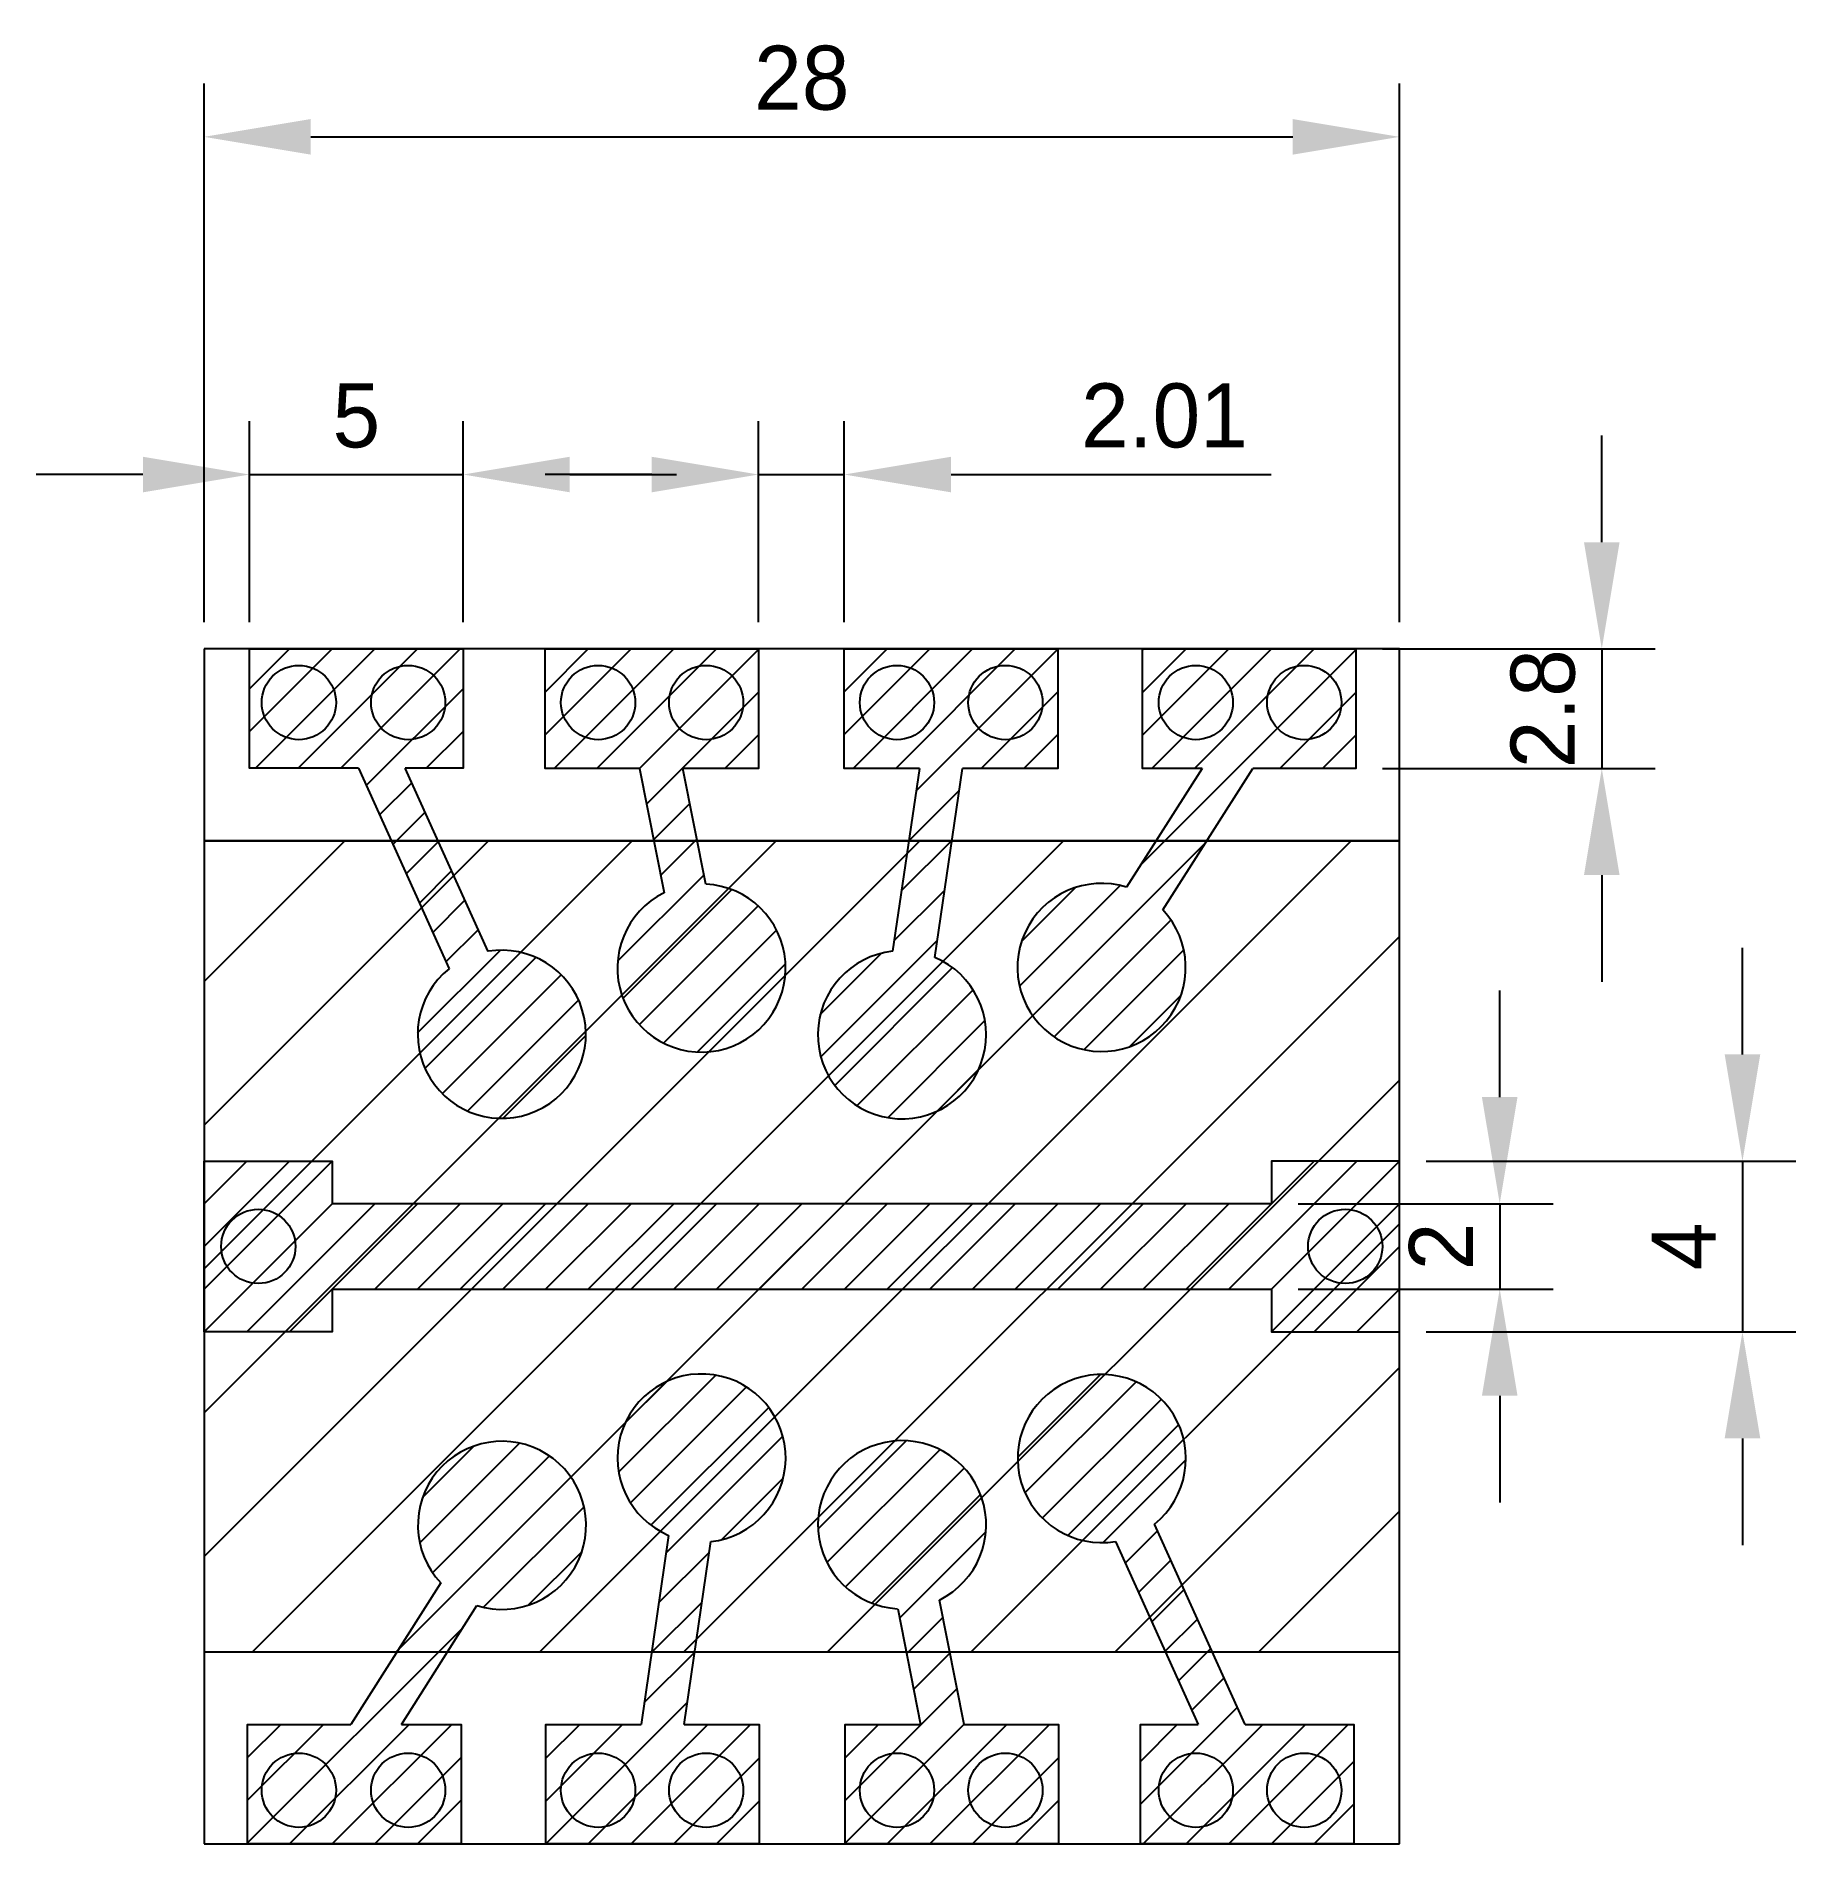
# Model space of a CAD drawing. Extents: x -3.9 to 37.3, y 0 to 42.4.
import ezdxf

# ---------------------------------------------------------------- set-up
doc = ezdxf.new("R2010")
doc.units = 0
doc.layers.get('0').update_dxf_attribs({"linetype": 'CONTINUOUS'})
for name, color, linetype in [('active_layer', 1, 'CONTINUOUS'), ('pin_contacts', 6, 'CONTINUOUS'), ('upd_evap', 4, 'CONTINUOUS')]:
    doc.layers.add(name, color=color, linetype=linetype)
doc.layers.add('AM_5', color=3, linetype='CONTINUOUS', lineweight=25)
doc.dimstyles.new('ISO-25$0', dxfattribs={"dimtxt": 2.5, "dimasz": 2.5, "dimexe": 1.25, "dimexo": 0.625, "dimtad": 1, "dimdsep": 46, "dimtxsty": 'STANDARD', "dimcen": 2.5, "dimadec": 0, "dimazin": 0, "dimtfac": 1, "dimtmove": 0, "dimatfit": 3, "dimfxl": 1, "dimarcsym": 0})

# ---------------------------------------------------------------- blocks, each defined once
blk = doc.blocks.new('*D10')
at = {"layer": 'AM_5', "color": 0, "lineweight": -2, "transparency": 16777216}
for p, q in [((0, 28.625), (0, 41.25)), ((28, 28.625), (28, 41.25))]:
    blk.add_line(p, q, dxfattribs=at)
at = {"layer": 'AM_5', "lineweight": -2, "transparency": 16777216}
blk.add_line((2.5, 40), (25.5, 40), dxfattribs=at)
at = {"layer": 'AM_5', "transparency": 16777216}
for points in [[(2.5, 40.417), (2.5, 39.583), (0, 40)], [(25.5, 40.417), (25.5, 39.583), (28, 40)]]:
    blk.add_solid(points, dxfattribs=at)
at = {"layer": 'AM_5', "transparency": 16777216, "insert": (14, 41.375), "char_height": 1.5, "attachment_point": 5}
blk.add_mtext('28', dxfattribs=at)
blk = doc.blocks.new('*D11')
at = {"layer": 'AM_5', "color": 0, "lineweight": -2, "transparency": 16777216}
for p, q in [((1.067, 28.625), (1.067, 33.337)), ((6.067, 28.625), (6.067, 33.337))]:
    blk.add_line(p, q, dxfattribs=at)
at = {"layer": 'AM_5', "lineweight": -2, "transparency": 16777216}
for p, q in [((-1.433, 32.087), (-3.933, 32.087)), ((1.067, 32.087), (6.067, 32.087)), ((8.567, 32.087), (11.067, 32.087))]:
    blk.add_line(p, q, dxfattribs=at)
at = {"layer": 'AM_5', "transparency": 16777216}
for points in [[(-1.433, 32.503), (-1.433, 31.67), (1.067, 32.087)], [(8.567, 32.503), (8.567, 31.67), (6.067, 32.087)]]:
    blk.add_solid(points, dxfattribs=at)
at = {"layer": 'AM_5', "transparency": 16777216, "insert": (3.567, 33.462), "char_height": 1.5, "attachment_point": 5}
blk.add_mtext('5', dxfattribs=at)
blk = doc.blocks.new('*D12')
at = {"layer": 'AM_5', "color": 0, "lineweight": -2, "transparency": 16777216}
for p, q in [((12.987, 28.625), (12.987, 33.337)), ((14.996, 28.625), (14.996, 33.337))]:
    blk.add_line(p, q, dxfattribs=at)
at = {"layer": 'AM_5', "lineweight": -2, "transparency": 16777216}
for p, q in [((10.487, 32.087), (7.987, 32.087)), ((12.987, 32.087), (14.996, 32.087)), ((17.496, 32.087), (24.996, 32.087))]:
    blk.add_line(p, q, dxfattribs=at)
at = {"layer": 'AM_5', "transparency": 16777216}
for points in [[(10.487, 32.503), (10.487, 31.67), (12.987, 32.087)], [(17.496, 32.503), (17.496, 31.67), (14.996, 32.087)]]:
    blk.add_solid(points, dxfattribs=at)
at = {"layer": 'AM_5', "transparency": 16777216, "insert": (22.496, 33.462), "char_height": 1.5, "attachment_point": 5}
blk.add_mtext('2.01', dxfattribs=at)
blk = doc.blocks.new('*D13')
at = {"layer": 'AM_5', "lineweight": -2, "transparency": 16777216}
for p, q in [((36.034, 18.5), (36.034, 21)), ((36.034, 16), (36.034, 12)), ((36.034, 9.5), (36.034, 7))]:
    blk.add_line(p, q, dxfattribs=at)
at = {"layer": 'AM_5', "color": 0, "lineweight": -2, "transparency": 16777216}
for p, q in [((28.625, 16), (37.284, 16)), ((28.625, 12), (37.284, 12))]:
    blk.add_line(p, q, dxfattribs=at)
at = {"layer": 'AM_5', "transparency": 16777216}
for points in [[(35.617, 18.5), (36.451, 18.5), (36.034, 16)], [(35.617, 9.5), (36.451, 9.5), (36.034, 12)]]:
    blk.add_solid(points, dxfattribs=at)
at = {"layer": 'AM_5', "transparency": 16777216, "insert": (34.659, 14), "char_height": 1.5, "attachment_point": 5, "rotation": 90}
blk.add_mtext('4', dxfattribs=at)
blk = doc.blocks.new('*D14')
at = {"layer": 'AM_5', "lineweight": -2, "transparency": 16777216}
for p, q in [((30.348, 17.5), (30.348, 20)), ((30.348, 15), (30.348, 13)), ((30.348, 10.5), (30.348, 8))]:
    blk.add_line(p, q, dxfattribs=at)
at = {"layer": 'AM_5', "color": 0, "lineweight": -2, "transparency": 16777216}
for p, q in [((25.625, 15), (31.598, 15)), ((25.625, 13), (31.598, 13))]:
    blk.add_line(p, q, dxfattribs=at)
at = {"layer": 'AM_5', "transparency": 16777216}
for points in [[(29.931, 17.5), (30.765, 17.5), (30.348, 15)], [(29.931, 10.5), (30.765, 10.5), (30.348, 13)]]:
    blk.add_solid(points, dxfattribs=at)
at = {"layer": 'AM_5', "transparency": 16777216, "insert": (28.973, 14), "char_height": 1.5, "attachment_point": 5, "rotation": 90}
blk.add_mtext('2', dxfattribs=at)
blk = doc.blocks.new('*D15')
at = {"layer": 'AM_5', "lineweight": -2, "transparency": 16777216}
for p, q in [((32.739, 30.5), (32.739, 33)), ((32.739, 28), (32.739, 25.2)), ((32.739, 22.7), (32.739, 20.2))]:
    blk.add_line(p, q, dxfattribs=at)
at = {"layer": 'AM_5', "color": 0, "lineweight": -2, "transparency": 16777216}
for p, q in [((27.605, 28), (33.989, 28)), ((27.605, 25.2), (33.989, 25.2))]:
    blk.add_line(p, q, dxfattribs=at)
at = {"layer": 'AM_5', "transparency": 16777216}
for points in [[(32.322, 30.5), (33.155, 30.5), (32.739, 28)], [(32.322, 22.7), (33.155, 22.7), (32.739, 25.2)]]:
    blk.add_solid(points, dxfattribs=at)
at = {"layer": 'AM_5', "transparency": 16777216, "insert": (31.364, 26.6), "char_height": 1.5, "attachment_point": 5, "rotation": 90}
blk.add_mtext('2.8', dxfattribs=at)

msp = doc.modelspace()

# ---------------------------------------------------------------- hatches: boundary and pattern name
at = {"layer": 'active_layer'}
h = msp.add_hatch(dxfattribs=at)
h.set_pattern_fill('ANSI31', color=1, scale=0.75, style=0)
h.paths.add_polyline_path([(0, 23.5), (0, 4.5), (28, 4.5), (28, 23.5)])
at = {"layer": 'upd_evap'}
h = msp.add_hatch(dxfattribs=at)
h.set_pattern_fill('JIS_WOOD', color=256)
h.paths.add_polyline_path([(6.651, 20.914), (4.712, 25.204), (6.067, 25.204), (6.067, 28), (1.067, 28), (1.067, 25.204), (3.614, 25.204), (5.738, 20.506, 7.75092)])
h.paths.add_polyline_path([(11.754, 22.49), (11.216, 25.2), (12.987, 25.2), (12.987, 28), (7.987, 28), (7.987, 25.2), (10.196, 25.2), (10.775, 22.287, 7.750734)])
h.paths.add_polyline_path([(17.118, 20.771), (17.765, 25.2), (19.996, 25.2), (19.996, 28), (14.996, 28), (14.996, 25.2), (16.755, 25.2), (16.128, 20.916, 7.750983)])
h.paths.add_polyline_path([(22.457, 21.886), (24.562, 25.2), (26.98, 25.2), (26.98, 28), (21.98, 28), (21.98, 25.2), (23.377, 25.2), (21.609, 22.417, 7.7508)])
h.paths.add_polyline_path([(28, 16), (25, 16), (25, 15), (2.999, 15), (2.999, 16), (0, 16), (0, 12), (2.999, 12), (2.999, 13), (25, 13), (25, 12), (28, 12)])
h.paths.add_polyline_path([(5.543, 6.114), (3.438, 2.8), (1.02, 2.8), (1.02, 0), (6.02, 0), (6.02, 2.8), (4.623, 2.8), (6.391, 5.583, 7.7508)])
h.paths.add_polyline_path([(10.882, 7.229), (10.235, 2.8), (8.004, 2.8), (8.004, 0), (13.004, 0), (13.004, 2.8), (11.245, 2.8), (11.872, 7.084, 7.750983)])
h.paths.add_polyline_path([(16.246, 5.51), (16.784, 2.8), (15.013, 2.8), (15.013, 0), (20.013, 0), (20.013, 2.8), (17.804, 2.8), (17.225, 5.713, 7.750734)])
h.paths.add_polyline_path([(21.349, 7.086), (23.288, 2.796), (21.933, 2.796), (21.933, 0), (26.933, 0), (26.933, 2.796), (24.386, 2.796), (22.262, 7.494, 7.75092)])

# ---------------------------------------------------------------- linework, layer by layer
for p, q in [((28, 28), (0, 28)), ((0, 28), (0, 0)), ((28, 0), (28, 28)), ((0, 0), (28, 0))]:
    msp.add_line(p, q)
at = {"color": 1}
for p, q in [((0, 23.5), (28, 23.5)), ((0, 4.5), (28, 4.5))]:
    msp.add_line(p, q, dxfattribs=at)
at = {"layer": 'active_layer', "color": 1}
msp.add_lwpolyline([(0, 23.5), (0, 4.5), (28, 4.5), (28, 23.5)], close=True, dxfattribs=at)
at = {"layer": 'pin_contacts'}
for centre in [(2.22, 26.744), (4.78, 26.744), (9.23, 26.744), (11.76, 26.744), (16.23, 26.744), (18.77, 26.744), (23.23, 26.744), (25.77, 26.744), (1.27, 14), (26.73, 14), (2.22, 1.256), (4.78, 1.256), (9.23, 1.256), (11.76, 1.256), (16.23, 1.256), (18.77, 1.256), (23.23, 1.256), (25.77, 1.256)]:
    msp.add_circle(centre, 0.87, dxfattribs=at)
at = {"layer": 'upd_evap'}
for points in [[(3.614, 25.204), (1.067, 25.204), (1.067, 28), (6.067, 28), (6.067, 25.204), (4.712, 25.204)], [(10.196, 25.2), (7.987, 25.2), (7.987, 28), (12.987, 28), (12.987, 25.2), (11.216, 25.2)], [(16.755, 25.2), (14.996, 25.2), (14.996, 28), (19.996, 28), (19.996, 25.2), (17.765, 25.2)], [(23.377, 25.2), (21.98, 25.2), (21.98, 28), (26.98, 28), (26.98, 25.2), (24.562, 25.2)], [(3.614, 25.204), (5.738, 20.506)], [(6.651, 20.914), (4.712, 25.204)], [(10.196, 25.2), (10.775, 22.287)], [(11.754, 22.49), (11.216, 25.2)], [(16.755, 25.2), (16.128, 20.916)], [(17.118, 20.771), (17.765, 25.2)], [(23.377, 25.2), (21.609, 22.417)], [(22.457, 21.886), (24.562, 25.2)], [(2.999, 13), (2.999, 12), (0, 12), (0, 16), (2.999, 16), (2.999, 15)], [(25, 13), (25, 12), (28, 12), (28, 16), (25, 16), (25, 15)], [(25, 15), (2.999, 15)], [(2.999, 13), (25, 13)], [(10.882, 7.229), (10.235, 2.8)], [(24.386, 2.796), (22.262, 7.494)], [(11.245, 2.8), (11.872, 7.084)], [(21.349, 7.086), (23.288, 2.796)], [(5.543, 6.114), (3.438, 2.8)], [(4.623, 2.8), (6.391, 5.583)], [(16.246, 5.51), (16.784, 2.8)], [(17.804, 2.8), (17.225, 5.713)], [(4.623, 2.8), (6.02, 2.8), (6.02, 0), (1.02, 0), (1.02, 2.8), (3.438, 2.8)], [(11.245, 2.8), (13.004, 2.8), (13.004, 0), (8.004, 0), (8.004, 2.8), (10.235, 2.8)], [(17.804, 2.8), (20.013, 2.8), (20.013, 0), (15.013, 0), (15.013, 2.8), (16.784, 2.8)], [(24.386, 2.796), (26.933, 2.796), (26.933, 0), (21.933, 0), (21.933, 2.796), (23.288, 2.796)]]:
    msp.add_lwpolyline(points, dxfattribs=at)
for centre, start, end in [((11.651, 20.522), 116.3979, 86.9911), ((21.022, 20.536), 72.662, 43.2555), ((6.973, 18.971), 128.8041, 99.398), ((16.347, 18.959), 96.3593, 66.9535), ((11.653, 9.041), 276.3593, 246.9535), ((21.027, 9.029), 308.8041, 279.398), ((6.978, 7.464), 252.662, 223.2555), ((16.349, 7.478), 296.3979, 266.9911)]:
    msp.add_arc(centre, 1.97, start, end, dxfattribs=at)

# ---------------------------------------------------------------- dimensions: what is measured, and where the dimension line sits
at = {"layer": 'AM_5'}
for base, p1, p2, override, picture, middle in [((28, 40), (0, 28), (28, 28), {"dimtxt": 1.5, "dimtad": 3, "dimpost": '', "dimclrd": 256, "dimclrt": 256}, '*D10', (14, 41.375)), ((6.067, 32.087), (1.067, 28), (6.067, 28), {"dimtxt": 1.5, "dimtad": 3, "dimclrd": 256, "dimclrt": 256}, '*D11', (3.567, 33.462)), ((14.996, 32.087), (12.987, 28), (14.996, 28), {"dimtxt": 1.5, "dimtad": 3, "dimclrd": 256, "dimclrt": 256}, '*D12', (22.496, 33.462))]:
    dim = msp.add_linear_dim(base=base, p1=p1, p2=p2, dimstyle='ISO-25$0', override=override, dxfattribs=at)
    dim.commit()
    dim.dimension.update_dxf_attribs({"geometry": picture, "text_midpoint": middle})
for base, p1, p2, picture, middle in [((32.739, 25.2), (26.98, 28), (26.98, 25.2), '*D15', (32.739, 26.6)), ((30.348, 13), (25, 15), (25, 13), '*D14', (30.348, 14))]:
    dim = msp.add_linear_dim(base=base, p1=p1, p2=p2, angle=90, dimstyle='ISO-25$0', override={"dimtxt": 1.5, "dimtad": 3, "dimclrd": 256, "dimclrt": 256}, dxfattribs=at)
    dim.commit()
    dim.dimension.update_dxf_attribs({"geometry": picture, "text_midpoint": middle, "dimtype": 160})
dim = msp.add_linear_dim(base=(36.034, 12), p1=(28, 16), p2=(28, 12), angle=90, dimstyle='ISO-25$0', override={"dimtxt": 1.5, "dimtad": 3, "dimpost": '', "dimclrd": 256, "dimclrt": 256}, dxfattribs=at)
dim.commit()
dim.dimension.update_dxf_attribs({"geometry": '*D13', "text_midpoint": (34.659, 14)})

doc.saveas('drawing.dxf')
